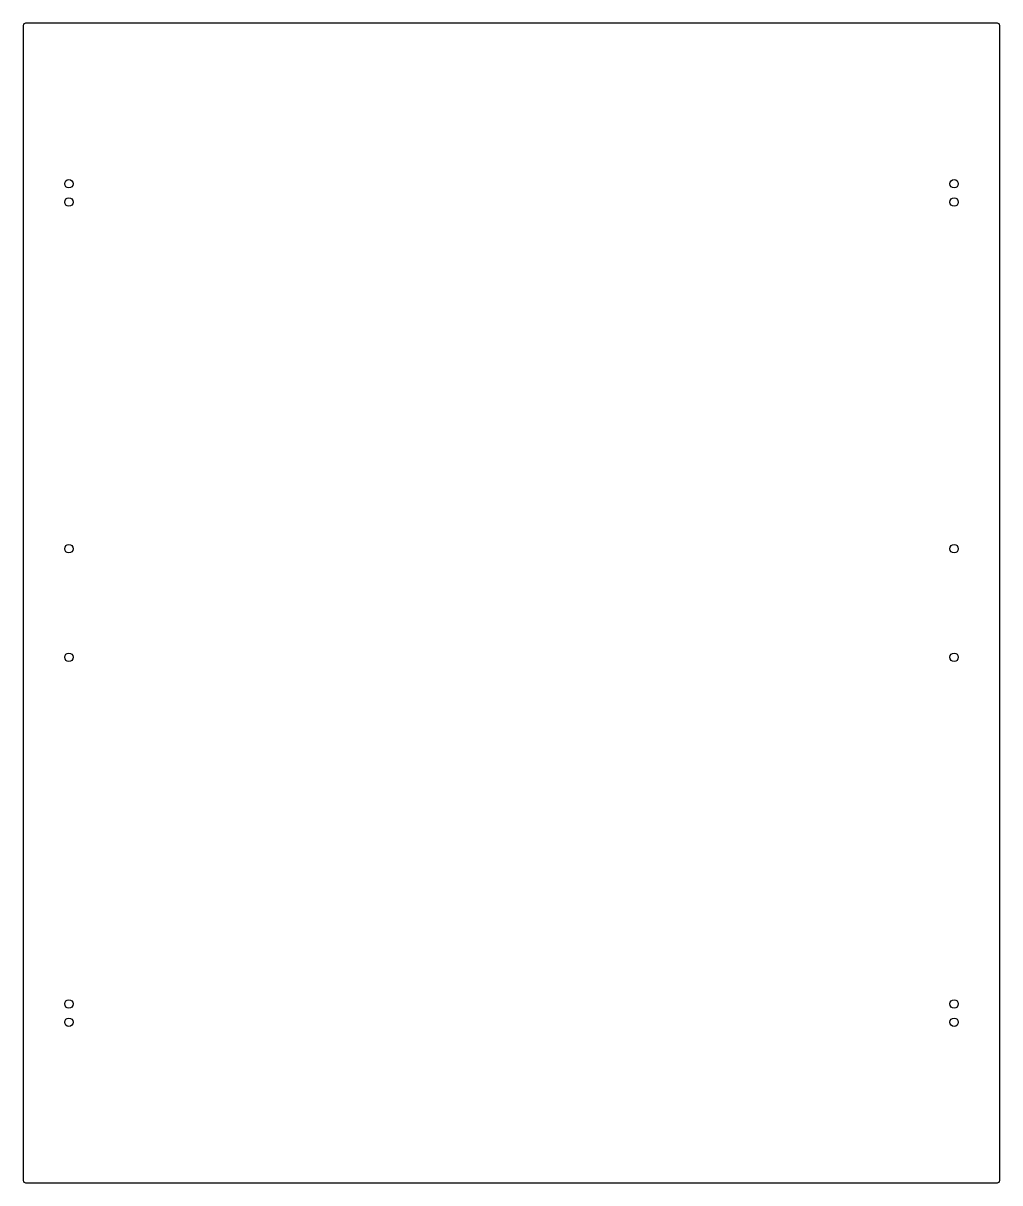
# Model space of a CAD drawing. Header units: millimetres. Extents: x -400 to 400, y -475 to 475.
import ezdxf

# ---------------------------------------------------------------- set-up
doc = ezdxf.new("R2010")
doc.units = ezdxf.units.MM
doc.layers.add('CUTOUTS', color=1, linetype='CONTINUOUS')
doc.layers.add('PERIMETER', color=5, linetype='CONTINUOUS')

msp = doc.modelspace()

# ---------------------------------------------------------------- linework, layer by layer
at = {"layer": 'CUTOUTS'}
for centre in [(-362.5, 343.5), (362.5, 343.5), (-362.5, 328.5), (362.5, 328.5), (-362.5, 44.5), (362.5, 44.5), (-362.5, -44.5), (362.5, -44.5), (-362.5, -328.5), (362.5, -328.5), (-362.5, -343.5), (362.5, -343.5)]:
    msp.add_circle(centre, 3.5, dxfattribs=at)
at = {"layer": 'PERIMETER'}
msp.add_lwpolyline([(-398, -475), (398, -475, 0.414214), (400, -473), (400, 473, 0.414214), (398, 475), (-398, 475, 0.414214), (-400, 473), (-400, -473, 0.414214)], format="xyb", close=True, dxfattribs=at)

doc.saveas('drawing.dxf')
